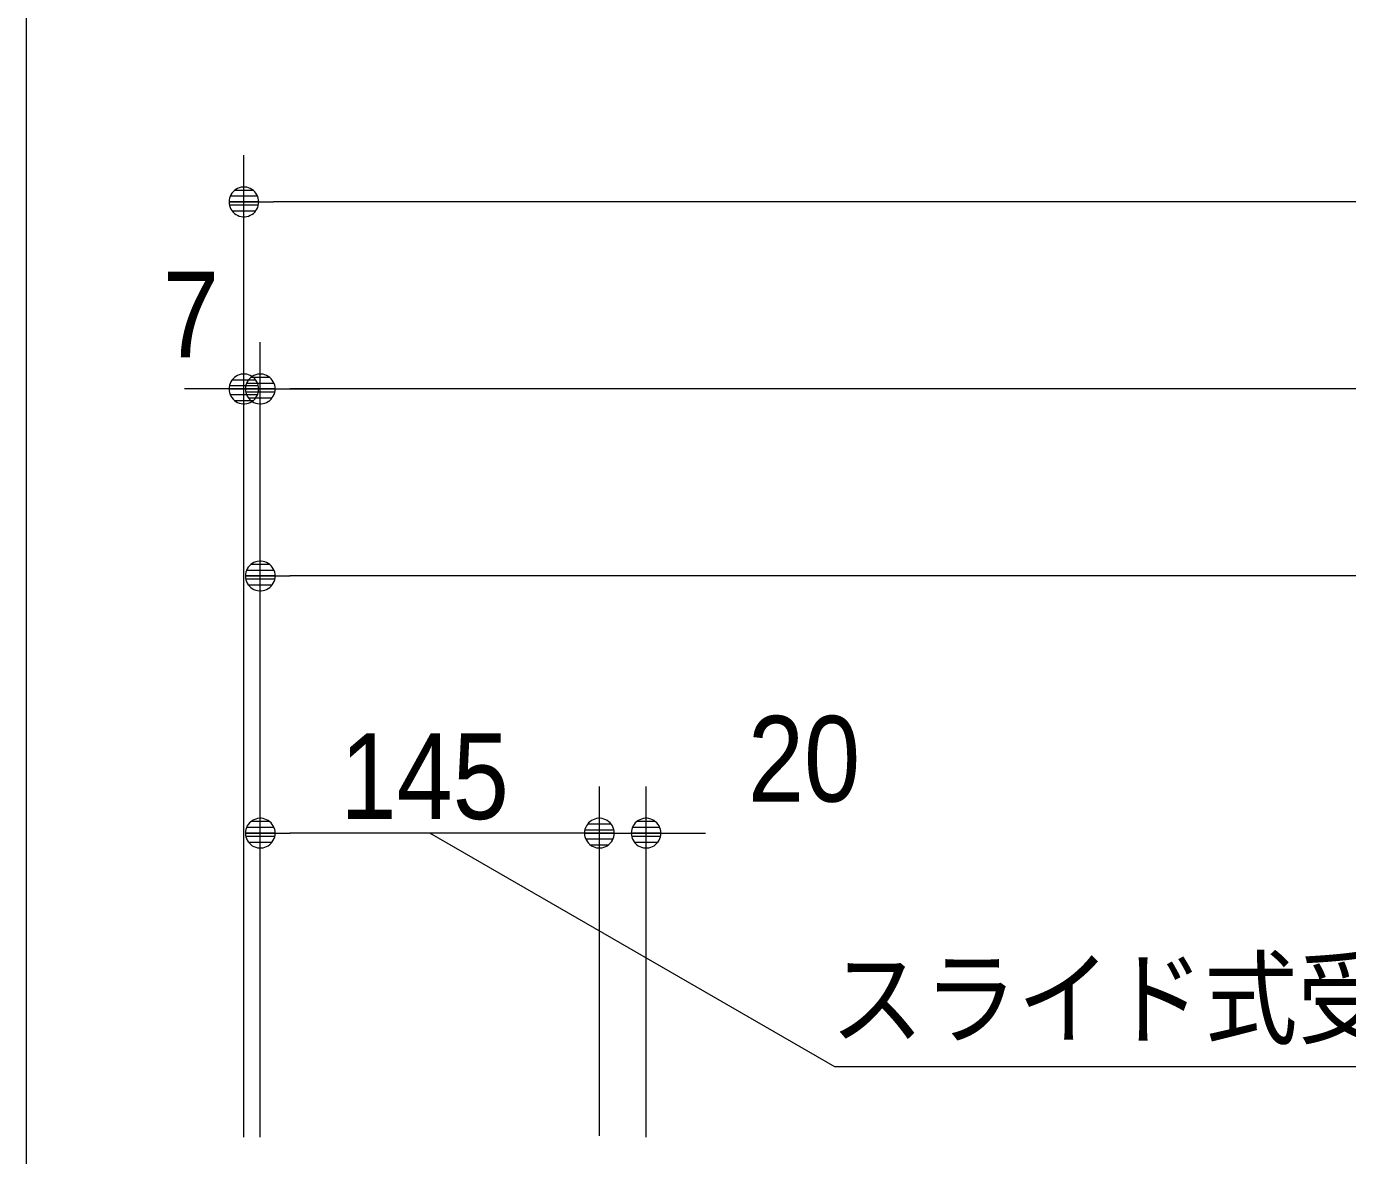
# Model space of a CAD drawing. Units: millimetres, scale not verified. Extents: x -6062 to 6062, y -3045 to 3045.
# Drawn here: x -5788 to -5223, y 412 to 895 of the extents above; entities that cross this region are included whole.
import ezdxf
from ezdxf.enums import TextEntityAlignment as Align

# ---------------------------------------------------------------- set-up
doc = ezdxf.new("R2010")
doc.units = ezdxf.units.MM
doc.header["$LTSCALE"] = 20
for name, color, linetype, lineweight in [('0-0_2寸法-2', 7, 'Continuous', 9), ('0-1_0', 7, 'Continuous', 9), ('0-2_2寸法-1', 7, 'Continuous', 9), ('0-3_2寸法-3', 7, 'Continuous', 9), ('0-5_1図面枠', 7, 'Continuous', 9)]:
    doc.layers.add(name, color=color, linetype=linetype, lineweight=lineweight)
doc.styles.add('ＭＳ ゴシック', font='')
doc.styles.add('ＭＳ Ｐゴシック', font='')
doc.styles.get('ＭＳ ゴシック').set_extended_font_data('MS Gothic')
doc.styles.get('ＭＳ Ｐゴシック').set_extended_font_data('MS PGothic')

# ---------------------------------------------------------------- blocks, each defined once
blk = doc.blocks.new('グループ-14')
at = {"layer": '0-5_1図面枠'}
blk.add_lwpolyline([(-80000, 55400), (80000, 55400), (80000, -55400), (-80000, -55400)], close=True, dxfattribs=at)
blk = doc.blocks.new('図面枠')
at = {"layer": '0-5_1図面枠'}
blk.add_blockref('グループ-14', (0, 0), dxfattribs=at)
blk = doc.blocks.new('_Dot')
at = {"layer": '0-1_0'}
for p, q in [((-10, 0), (-20, 0)), ((9.78, 2), (-9.78, 2)), ((7.99, 6), (-7.99, 6)), ((9.16, -3.98), (-9.16, -3.98)), ((6, -7.98), (-6, -7.98))]:
    blk.add_line(p, q, dxfattribs=at)
for points in [[(10, 0), (9.92, 1.25), (9.69, 2.49), (9.3, 3.68), (8.76, 4.82), (8.09, 5.88), (7.29, 6.85), (6.37, 7.71), (5.36, 8.44), (4.26, 9.05), (3.09, 9.51), (1.87, 9.82), (0.63, 9.98), (-0.63, 9.98), (-1.87, 9.82), (-3.09, 9.51), (-4.26, 9.05), (-5.36, 8.44), (-6.37, 7.71), (-7.29, 6.85), (-8.09, 5.88), (-8.76, 4.82), (-9.3, 3.68), (-9.69, 2.49), (-9.92, 1.25), (-10, 0), (0, 0)], [(-10, 0), (-9.92, -1.25), (-9.69, -2.49), (-9.3, -3.68), (-8.76, -4.82), (-8.09, -5.88), (-7.29, -6.85), (-6.37, -7.71), (-5.36, -8.44), (-4.26, -9.05), (-3.09, -9.51), (-1.87, -9.82), (-0.63, -9.98), (0.63, -9.98), (1.87, -9.82), (3.09, -9.51), (4.26, -9.05), (5.36, -8.44), (6.37, -7.71), (7.29, -6.85), (8.09, -5.88), (8.76, -4.82), (9.3, -3.68), (9.69, -2.49), (9.92, -1.25), (10, 0), (0, 0)]]:
    blk.add_lwpolyline(points, close=True, dxfattribs=at)

msp = doc.modelspace()

# ---------------------------------------------------------------- linework, layer by layer
at = {"layer": '0-0_2寸法-2'}
for p, q in [((-5694.5, 420), (-5694.5, 760)), ((-5687.5, 680), (-5687.5, 760)), ((-5707.21, 740), (-5719.92, 740)), ((-5694.5, 740), (-5687.5, 740)), ((-5674.79, 740), (-5662.08, 740)), ((-5542.5, 420.6), (-5542.5, 570)), ((-5522.5, 420), (-5522.5, 570)), ((-5555.21, 550), (-5567.92, 550)), ((-5542.5, 550), (-5522.5, 550)), ((-5509.79, 550), (-5497.08, 550))]:
    msp.add_line(p, q, dxfattribs=at)
at = {"layer": '0-2_2寸法-1'}
for p, q in [((-5694.5, 760), (-5694.5, 840)), ((-948.21, 820), (-5681.79, 820)), ((-5687.5, 680), (-5687.5, 760)), ((-4371.21, 740), (-5674.79, 740)), ((-5687.5, 570), (-5687.5, 680)), ((-4472.21, 660), (-5674.79, 660)), ((-5687.5, 420), (-5687.5, 570)), ((-5542.5, 420.6), (-5542.5, 570)), ((-5555.21, 550), (-5674.79, 550))]:
    msp.add_line(p, q, dxfattribs=at)
at = {"layer": '0-3_2寸法-3'}
msp.add_lwpolyline([(-4839.87, 450), (-5441.79, 450), (-5615, 550)], dxfattribs=at)

# ---------------------------------------------------------------- block references
at = {"layer": '0-0_2寸法-2', "xscale": 0.6356201, "yscale": 0.6356201}
for p in [(-5694.5, 740), (-5542.5, 550)]:
    msp.add_blockref('_Dot', p, dxfattribs=at)
at = {"layer": '0-0_2寸法-2', "xscale": 0.6356201, "yscale": 0.6356201, "rotation": 180}
for p in [(-5687.5, 740), (-5522.5, 550)]:
    msp.add_blockref('_Dot', p, dxfattribs=at)
at = {"layer": '0-2_2寸法-1', "xscale": 0.6356201, "yscale": 0.6356201, "rotation": 180}
for p in [(-5694.5, 820), (-5687.5, 740), (-5687.5, 660), (-5687.5, 550)]:
    msp.add_blockref('_Dot', p, dxfattribs=at)
at = {"layer": '0-2_2寸法-1', "xscale": 0.6356201, "yscale": 0.6356201}
msp.add_blockref('_Dot', (-5542.5, 550), dxfattribs=at)
at = {"layer": '0-5_1図面枠', "xscale": 0.05, "yscale": 0.05}
msp.add_blockref('図面枠', (-1787.5, 0), dxfattribs=at)

# ---------------------------------------------------------------- texts
at = {"layer": '0-0_2寸法-2', "style": 'ＭＳ Ｐゴシック', "width": 0.9}
for s, p in [('7', (-5729.17, 742.48)), ('20', (-5478.98, 552.48))]:
    msp.add_text(s, height=36.66, dxfattribs=at).set_placement(p, align=Align.BOTTOM_LEFT)
at = {"layer": '0-2_2寸法-1', "style": 'ＭＳ Ｐゴシック', "width": 0.9}
msp.add_text('145', height=36.66, dxfattribs=at).set_placement((-5653.22, 545.04), align=Align.BOTTOM_LEFT)
at = {"layer": '0-3_2寸法-3', "style": 'ＭＳ ゴシック', "width": 0.9}
msp.add_text('スライド式受け金具取付位置', height=32.55, dxfattribs=at).set_placement((-5443.72, 453.34), align=Align.BOTTOM_LEFT)

doc.saveas('drawing.dxf')
